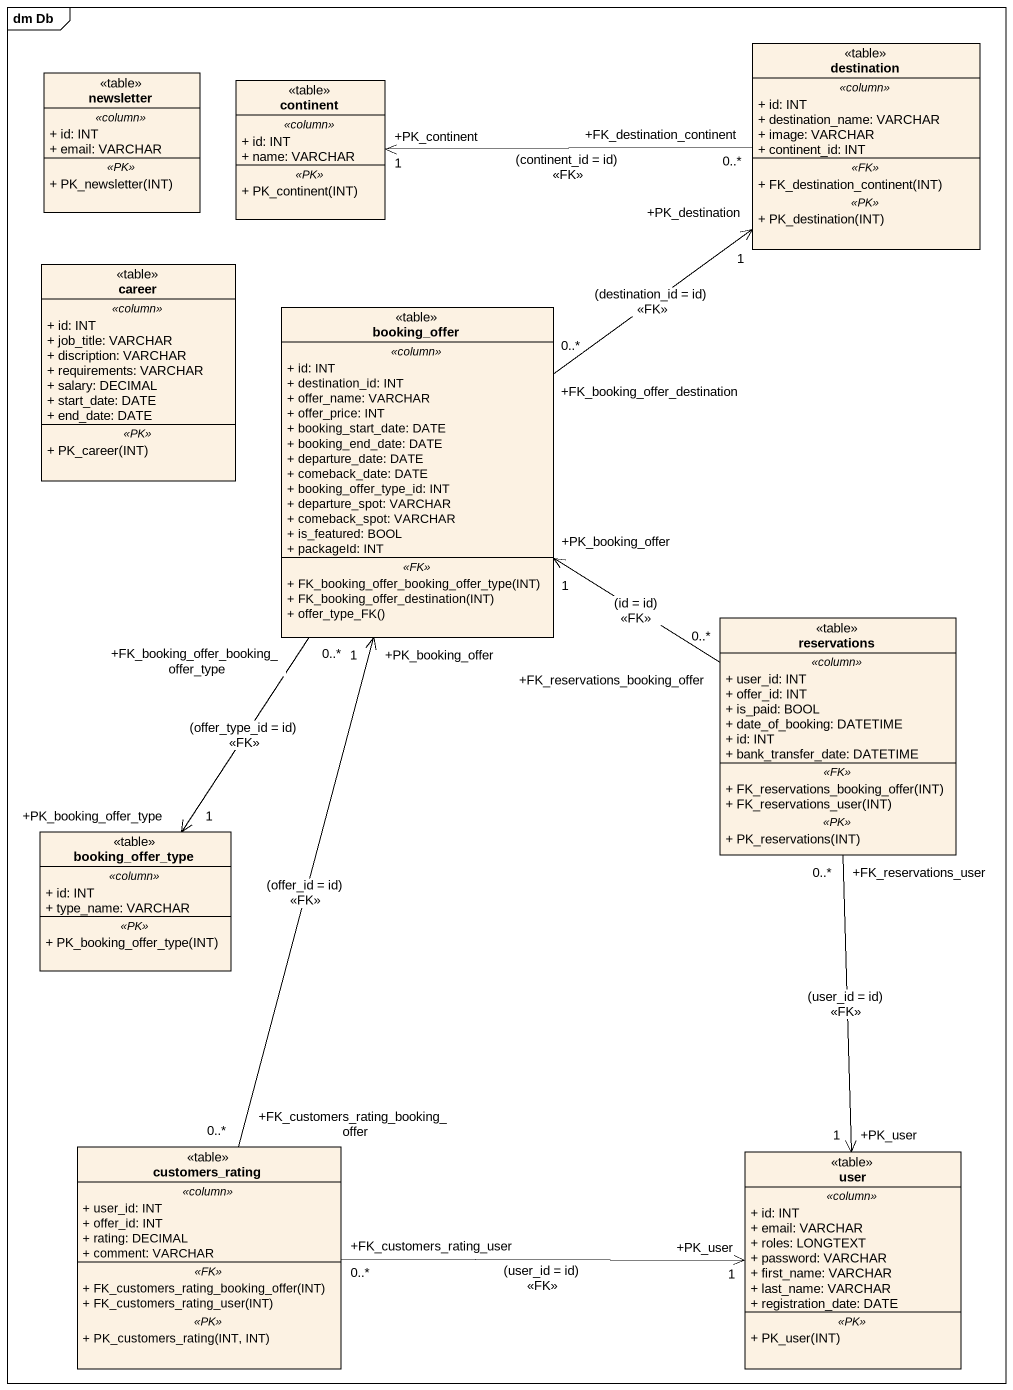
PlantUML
@startuml
mainframe dm Db
hide circle
hide empty members
skinparam classAttributeIconSize 0
class destination <<table>> {
  .. <<column>> ..
  + id: INT
  + destination_name: VARCHAR
  + image: VARCHAR
  + continent_id: INT
  .. <<FK>> ..
  + FK_destination_continent(INT)
  .. <<PK>> ..
  + PK_destination(INT)
}
class newsletter <<table>> {
  .. <<column>> ..
  + id: INT
  + email: VARCHAR
  .. <<PK>> ..
  + PK_newsletter(INT)
}
class continent <<table>> {
  .. <<column>> ..
  + id: INT
  + name: VARCHAR
  .. <<PK>> ..
  + PK_continent(INT)
}
class career <<table>> {
  .. <<column>> ..
  + id: INT
  + job_title: VARCHAR
  + discription: VARCHAR
  + requirements: VARCHAR
  + salary: DECIMAL
  + start_date: DATE
  + end_date: DATE
  .. <<PK>> ..
  + PK_career(INT)
}
class booking_offer <<table>> {
  .. <<column>> ..
  + id: INT
  + destination_id: INT
  + offer_name: VARCHAR
  + offer_price: INT
  + booking_start_date: DATE
  + booking_end_date: DATE
  + departure_date: DATE
  + comeback_date: DATE
  + booking_offer_type_id: INT
  + departure_spot: VARCHAR
  + comeback_spot: VARCHAR
  + is_featured: BOOL
  + packageId: INT
  .. <<FK>> ..
  + FK_booking_offer_booking_offer_type(INT)
  + FK_booking_offer_destination(INT)
  + offer_type_FK()
}
class reservations <<table>> {
  .. <<column>> ..
  + user_id: INT
  + offer_id: INT
  + is_paid: BOOL
  + date_of_booking: DATETIME
  + id: INT
  + bank_transfer_date: DATETIME
  .. <<FK>> ..
  + FK_reservations_booking_offer(INT)
  + FK_reservations_user(INT)
  .. <<PK>> ..
  + PK_reservations(INT)
}
class booking_offer_type <<table>> {
  .. <<column>> ..
  + id: INT
  + type_name: VARCHAR
  .. <<PK>> ..
  + PK_booking_offer_type(INT)
}
class customers_rating <<table>> {
  .. <<column>> ..
  + user_id: INT
  + offer_id: INT
  + rating: DECIMAL
  + comment: VARCHAR
  .. <<FK>> ..
  + FK_customers_rating_booking_offer(INT)
  + FK_customers_rating_user(INT)
  .. <<PK>> ..
  + PK_customers_rating(INT, INT)
}
class user <<table>> {
  .. <<column>> ..
  + id: INT
  + email: VARCHAR
  + roles: LONGTEXT
  + password: VARCHAR
  + first_name: VARCHAR
  + last_name: VARCHAR
  + registration_date: DATE
  .. <<PK>> ..
  + PK_user(INT)
}
destination "+FK_destination_continent\n0..*" -left-> "+PK_continent\n1" continent : (continent_id = id)\n<<FK>>
booking_offer "+FK_booking_offer_destination\n0..*" -up-> "+PK_destination\n1" destination : (destination_id = id)\n<<FK>>
booking_offer "+FK_booking_offer_booking_offer_type\n0..*" --> "+PK_booking_offer_type\n1" booking_offer_type : (offer_type_id = id)\n<<FK>>
reservations "+FK_reservations_booking_offer\n0..*" -up-> "+PK_booking_offer\n1" booking_offer : (id = id)\n<<FK>>
reservations "+FK_reservations_user\n0..*" --> "+PK_user\n1" user : (user_id = id)\n<<FK>>
customers_rating "+FK_customers_rating_booking_offer\n0..*" -up-> "+PK_booking_offer\n1" booking_offer : (offer_id = id)\n<<FK>>
customers_rating "+FK_customers_rating_user\n0..*" -right-> "+PK_user\n1" user : (user_id = id)\n<<FK>>
@enduml
